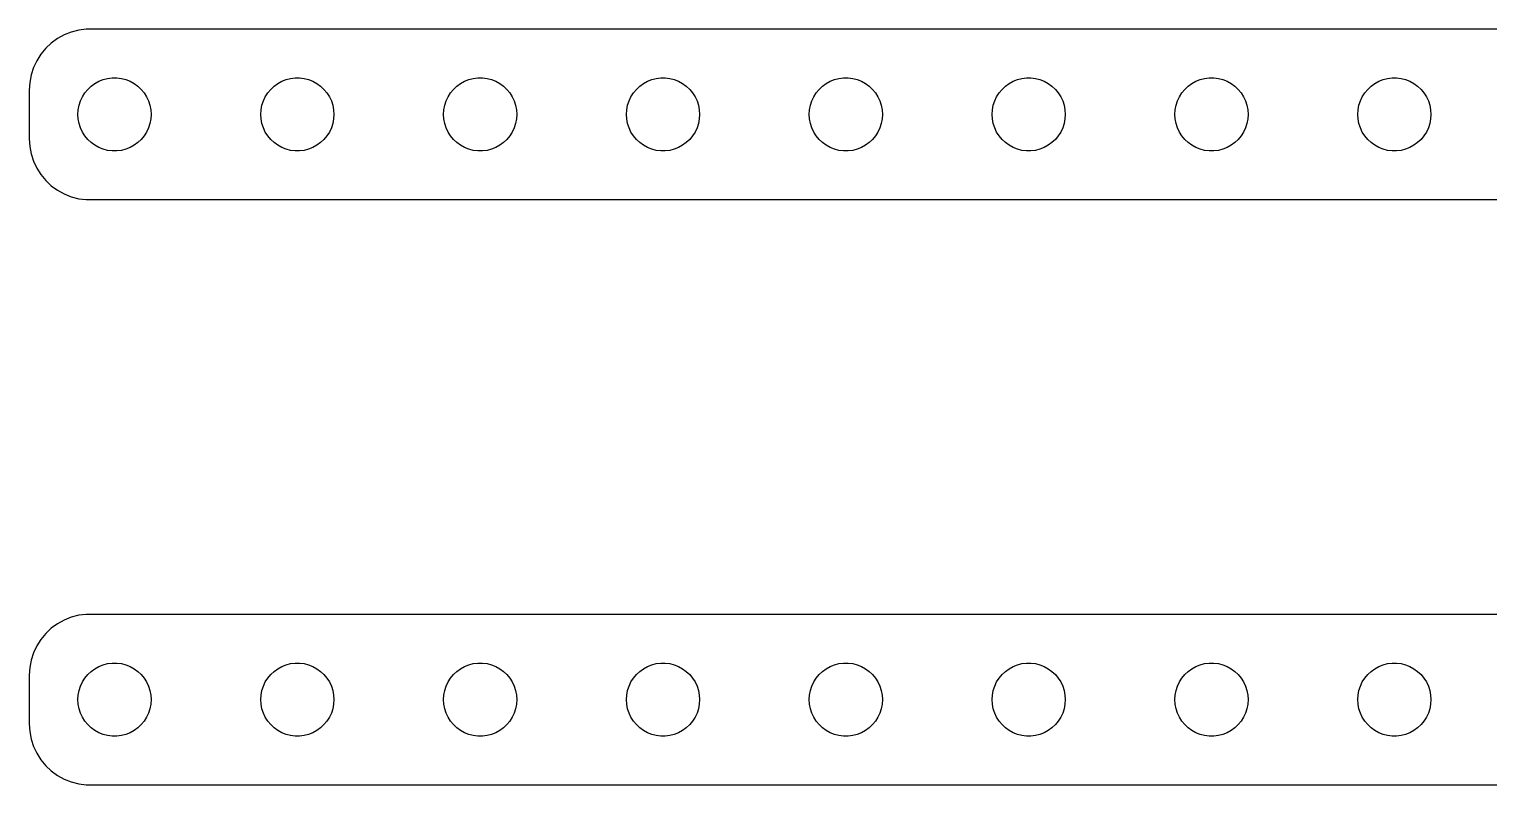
# Model space of a CAD drawing. Header units: metres. Extents: x -124 to 124, y 45 to 75.
# Drawn here: x -123.5 to -63.6, y 44.5 to 75.5 of the extents above; entities that cross this region are included whole.
import ezdxf

# ---------------------------------------------------------------- set-up
doc = ezdxf.new("R2010")
doc.units = ezdxf.units.M

msp = doc.modelspace()

# ---------------------------------------------------------------- linework, layer by layer
for p, q in [((-121.468, 75.4557), (-121.773, 75.3776)), ((-121.157, 75.4951), (-121.468, 75.4557)), ((121.157, 75.4951), (-121.157, 75.4951)), ((-122.594, 74.9263), (-122.822, 74.7114)), ((-122.34, 75.1108), (-122.594, 74.9263)), ((-122.064, 75.2621), (-122.34, 75.1108)), ((-121.773, 75.3776), (-122.064, 75.2621)), ((-123.023, 74.4695), (-123.191, 74.2044)), ((-122.822, 74.7114), (-123.023, 74.4695)), ((-123.324, 73.9203), (-123.421, 73.6217)), ((-123.191, 74.2044), (-123.324, 73.9203)), ((-123.48, 73.3133), (-123.5, 73)), ((-123.421, 73.6217), (-123.48, 73.3133)), ((-121.093, 73.0268), (-120.956, 73.1558)), ((-120.956, 73.1558), (-120.804, 73.2665)), ((-120.804, 73.2665), (-120.639, 73.3572)), ((-120.639, 73.3572), (-120.464, 73.4266)), ((-120.464, 73.4266), (-120.281, 73.4734)), ((-120.281, 73.4734), (-120.094, 73.497)), ((-120.094, 73.497), (-119.906, 73.497)), ((-119.906, 73.497), (-119.719, 73.4734)), ((-119.719, 73.4734), (-119.536, 73.4266)), ((-119.536, 73.4266), (-119.361, 73.3572)), ((-119.361, 73.3572), (-119.196, 73.2665)), ((-119.196, 73.2665), (-119.044, 73.1558)), ((-119.044, 73.1558), (-118.907, 73.0268)), ((-113.593, 73.0268), (-113.456, 73.1558)), ((-113.456, 73.1558), (-113.304, 73.2665)), ((-113.304, 73.2665), (-113.139, 73.3572)), ((-113.139, 73.3572), (-112.964, 73.4266)), ((-112.964, 73.4266), (-112.781, 73.4734)), ((-112.781, 73.4734), (-112.594, 73.497)), ((-112.594, 73.497), (-112.406, 73.497)), ((-112.406, 73.497), (-112.219, 73.4734)), ((-112.219, 73.4734), (-112.036, 73.4266)), ((-112.036, 73.4266), (-111.861, 73.3572)), ((-111.861, 73.3572), (-111.696, 73.2665)), ((-111.696, 73.2665), (-111.544, 73.1558)), ((-111.544, 73.1558), (-111.407, 73.0268)), ((-106.093, 73.0268), (-105.956, 73.1558)), ((-105.956, 73.1558), (-105.804, 73.2665)), ((-105.804, 73.2665), (-105.639, 73.3572)), ((-105.639, 73.3572), (-105.464, 73.4266)), ((-105.464, 73.4266), (-105.281, 73.4734)), ((-105.281, 73.4734), (-105.094, 73.497)), ((-105.094, 73.497), (-104.906, 73.497)), ((-104.906, 73.497), (-104.719, 73.4734)), ((-104.719, 73.4734), (-104.536, 73.4266)), ((-104.536, 73.4266), (-104.361, 73.3572)), ((-104.361, 73.3572), (-104.196, 73.2665)), ((-104.196, 73.2665), (-104.044, 73.1558)), ((-104.044, 73.1558), (-103.907, 73.0268)), ((-98.5934, 73.0268), (-98.4561, 73.1558)), ((-98.4561, 73.1558), (-98.3037, 73.2665)), ((-98.3037, 73.2665), (-98.1387, 73.3572)), ((-98.1387, 73.3572), (-97.9635, 73.4266)), ((-97.9635, 73.4266), (-97.7811, 73.4734)), ((-97.7811, 73.4734), (-97.5942, 73.497)), ((-97.5942, 73.497), (-97.4058, 73.497)), ((-97.4058, 73.497), (-97.2189, 73.4734)), ((-97.2189, 73.4734), (-97.0365, 73.4266)), ((-97.0365, 73.4266), (-96.8613, 73.3572)), ((-96.8613, 73.3572), (-96.6963, 73.2665)), ((-96.6963, 73.2665), (-96.5439, 73.1558)), ((-96.5439, 73.1558), (-96.4065, 73.0268)), ((-91.0934, 73.0268), (-90.9561, 73.1558)), ((-90.9561, 73.1558), (-90.8037, 73.2665)), ((-90.8037, 73.2665), (-90.6387, 73.3572)), ((-90.6387, 73.3572), (-90.4635, 73.4266)), ((-90.4635, 73.4266), (-90.2811, 73.4734)), ((-90.2811, 73.4734), (-90.0942, 73.497)), ((-90.0942, 73.497), (-89.9058, 73.497)), ((-89.9058, 73.497), (-89.7189, 73.4734)), ((-89.7189, 73.4734), (-89.5365, 73.4266)), ((-89.5365, 73.4266), (-89.3613, 73.3572)), ((-89.3613, 73.3572), (-89.1963, 73.2665)), ((-89.1963, 73.2665), (-89.0439, 73.1558)), ((-89.0439, 73.1558), (-88.9065, 73.0268)), ((-83.5934, 73.0268), (-83.4561, 73.1558)), ((-83.4561, 73.1558), (-83.3037, 73.2665)), ((-83.3037, 73.2665), (-83.1387, 73.3572)), ((-83.1387, 73.3572), (-82.9635, 73.4266)), ((-82.9635, 73.4266), (-82.7811, 73.4734)), ((-82.7811, 73.4734), (-82.5942, 73.497)), ((-82.5942, 73.497), (-82.4058, 73.497)), ((-82.4058, 73.497), (-82.2189, 73.4734)), ((-82.2189, 73.4734), (-82.0365, 73.4266)), ((-82.0365, 73.4266), (-81.8613, 73.3572)), ((-81.8613, 73.3572), (-81.6963, 73.2665)), ((-81.6963, 73.2665), (-81.5439, 73.1558)), ((-81.5439, 73.1558), (-81.4065, 73.0268)), ((-76.0934, 73.0268), (-75.9561, 73.1558)), ((-75.9561, 73.1558), (-75.8037, 73.2665)), ((-75.8037, 73.2665), (-75.6387, 73.3572)), ((-75.6387, 73.3572), (-75.4635, 73.4266)), ((-75.4635, 73.4266), (-75.2811, 73.4734)), ((-75.2811, 73.4734), (-75.0942, 73.497)), ((-75.0942, 73.497), (-74.9058, 73.497)), ((-74.9058, 73.497), (-74.7189, 73.4734)), ((-74.7189, 73.4734), (-74.5365, 73.4266)), ((-74.5365, 73.4266), (-74.3613, 73.3572)), ((-74.3613, 73.3572), (-74.1963, 73.2665)), ((-74.1963, 73.2665), (-74.0439, 73.1558)), ((-74.0439, 73.1558), (-73.9065, 73.0268)), ((-68.5934, 73.0268), (-68.4561, 73.1558)), ((-68.4561, 73.1558), (-68.3037, 73.2665)), ((-68.3037, 73.2665), (-68.1387, 73.3572)), ((-68.1387, 73.3572), (-67.9635, 73.4266)), ((-67.9635, 73.4266), (-67.7811, 73.4734)), ((-67.7811, 73.4734), (-67.5942, 73.497)), ((-67.5942, 73.497), (-67.4058, 73.497)), ((-67.4058, 73.497), (-67.2189, 73.4734)), ((-67.2189, 73.4734), (-67.0365, 73.4266)), ((-67.0365, 73.4266), (-66.8613, 73.3572)), ((-66.8613, 73.3572), (-66.6963, 73.2665)), ((-66.6963, 73.2665), (-66.5439, 73.1558)), ((-66.5439, 73.1558), (-66.4065, 73.0268)), ((-123.5, 73), (-123.5, 71)), ((-121.453, 72.373), (-121.395, 72.5522)), ((-121.395, 72.5522), (-121.314, 72.7226)), ((-121.314, 72.7226), (-121.214, 72.8817)), ((-121.214, 72.8817), (-121.093, 73.0268)), ((-118.907, 73.0268), (-118.786, 72.8817)), ((-118.786, 72.8817), (-118.686, 72.7226)), ((-118.686, 72.7226), (-118.605, 72.5522)), ((-118.605, 72.5522), (-118.547, 72.373)), ((-113.953, 72.373), (-113.895, 72.5522)), ((-113.895, 72.5522), (-113.814, 72.7226)), ((-113.814, 72.7226), (-113.714, 72.8817)), ((-113.714, 72.8817), (-113.593, 73.0268)), ((-111.407, 73.0268), (-111.286, 72.8817)), ((-111.286, 72.8817), (-111.186, 72.7226)), ((-111.186, 72.7226), (-111.105, 72.5522)), ((-111.105, 72.5522), (-111.047, 72.373)), ((-106.453, 72.373), (-106.395, 72.5522)), ((-106.395, 72.5522), (-106.314, 72.7226)), ((-106.314, 72.7226), (-106.214, 72.8817)), ((-106.214, 72.8817), (-106.093, 73.0268)), ((-103.907, 73.0268), (-103.786, 72.8817)), ((-103.786, 72.8817), (-103.686, 72.7226)), ((-103.686, 72.7226), (-103.605, 72.5522)), ((-103.605, 72.5522), (-103.547, 72.373)), ((-98.9529, 72.373), (-98.8947, 72.5522)), ((-98.8947, 72.5522), (-98.8145, 72.7226)), ((-98.8145, 72.7226), (-98.7135, 72.8817)), ((-98.7135, 72.8817), (-98.5934, 73.0268)), ((-96.4065, 73.0268), (-96.2865, 72.8817)), ((-96.2865, 72.8817), (-96.1855, 72.7226)), ((-96.1855, 72.7226), (-96.1053, 72.5522)), ((-96.1053, 72.5522), (-96.0471, 72.373)), ((-91.4529, 72.373), (-91.3947, 72.5522)), ((-91.3947, 72.5522), (-91.3145, 72.7226)), ((-91.3145, 72.7226), (-91.2135, 72.8817)), ((-91.2135, 72.8817), (-91.0934, 73.0268)), ((-88.9065, 73.0268), (-88.7865, 72.8817)), ((-88.7865, 72.8817), (-88.6855, 72.7226)), ((-88.6855, 72.7226), (-88.6053, 72.5522)), ((-88.6053, 72.5522), (-88.5471, 72.373)), ((-83.9529, 72.373), (-83.8947, 72.5522)), ((-83.8947, 72.5522), (-83.8145, 72.7226)), ((-83.8145, 72.7226), (-83.7135, 72.8817)), ((-83.7135, 72.8817), (-83.5934, 73.0268)), ((-81.4065, 73.0268), (-81.2865, 72.8817)), ((-81.2865, 72.8817), (-81.1855, 72.7226)), ((-81.1855, 72.7226), (-81.1053, 72.5522)), ((-81.1053, 72.5522), (-81.0471, 72.373)), ((-76.4529, 72.373), (-76.3947, 72.5522)), ((-76.3947, 72.5522), (-76.3145, 72.7226)), ((-76.3145, 72.7226), (-76.2135, 72.8817)), ((-76.2135, 72.8817), (-76.0934, 73.0268)), ((-73.9065, 73.0268), (-73.7865, 72.8817)), ((-73.7865, 72.8817), (-73.6855, 72.7226)), ((-73.6855, 72.7226), (-73.6053, 72.5522)), ((-73.6053, 72.5522), (-73.5471, 72.373)), ((-68.9529, 72.373), (-68.8947, 72.5522)), ((-68.8947, 72.5522), (-68.8145, 72.7226)), ((-68.8145, 72.7226), (-68.7135, 72.8817)), ((-68.7135, 72.8817), (-68.5934, 73.0268)), ((-66.4065, 73.0268), (-66.2865, 72.8817)), ((-66.2865, 72.8817), (-66.1855, 72.7226)), ((-66.1855, 72.7226), (-66.1053, 72.5522)), ((-66.1053, 72.5522), (-66.0471, 72.373)), ((-121.5, 72), (-121.488, 72.188)), ((-121.488, 71.812), (-121.5, 72)), ((-121.488, 72.188), (-121.453, 72.373)), ((-118.547, 72.373), (-118.512, 72.188)), ((-118.512, 72.188), (-118.5, 72)), ((-118.5, 72), (-118.512, 71.812)), ((-114, 72), (-113.988, 72.188)), ((-113.988, 71.812), (-114, 72)), ((-113.988, 72.188), (-113.953, 72.373)), ((-111.047, 72.373), (-111.012, 72.188)), ((-111.012, 72.188), (-111, 72)), ((-111, 72), (-111.012, 71.812)), ((-106.5, 72), (-106.488, 72.188)), ((-106.488, 71.812), (-106.5, 72)), ((-106.488, 72.188), (-106.453, 72.373)), ((-103.547, 72.373), (-103.512, 72.188)), ((-103.512, 72.188), (-103.5, 72)), ((-103.5, 72), (-103.512, 71.812)), ((-99, 72), (-98.9882, 72.188)), ((-98.9882, 71.812), (-99, 72)), ((-98.9882, 72.188), (-98.9529, 72.373)), ((-96.0471, 72.373), (-96.0118, 72.188)), ((-96.0118, 72.188), (-96, 72)), ((-96, 72), (-96.0118, 71.812)), ((-91.5, 72), (-91.4882, 72.188)), ((-91.4882, 71.812), (-91.5, 72)), ((-91.4882, 72.188), (-91.4529, 72.373)), ((-88.5471, 72.373), (-88.5118, 72.188)), ((-88.5118, 72.188), (-88.5, 72)), ((-88.5, 72), (-88.5118, 71.812)), ((-84, 72), (-83.9882, 72.188)), ((-83.9882, 71.812), (-84, 72)), ((-83.9882, 72.188), (-83.9529, 72.373)), ((-81.0471, 72.373), (-81.0118, 72.188)), ((-81.0118, 72.188), (-81, 72)), ((-81, 72), (-81.0118, 71.812)), ((-76.5, 72), (-76.4882, 72.188)), ((-76.4882, 71.812), (-76.5, 72)), ((-76.4882, 72.188), (-76.4529, 72.373)), ((-73.5471, 72.373), (-73.5118, 72.188)), ((-73.5118, 72.188), (-73.5, 72)), ((-73.5, 72), (-73.5118, 71.812)), ((-69, 72), (-68.9882, 72.188)), ((-68.9882, 71.812), (-69, 72)), ((-68.9882, 72.188), (-68.9529, 72.373)), ((-66.0471, 72.373), (-66.0118, 72.188)), ((-66.0118, 72.188), (-66, 72)), ((-66, 72), (-66.0118, 71.812)), ((-121.453, 71.627), (-121.488, 71.812)), ((-121.395, 71.4478), (-121.453, 71.627)), ((-121.314, 71.2774), (-121.395, 71.4478)), ((-121.214, 71.1183), (-121.314, 71.2774)), ((-118.686, 71.2774), (-118.786, 71.1183)), ((-118.605, 71.4478), (-118.686, 71.2774)), ((-118.547, 71.627), (-118.605, 71.4478)), ((-118.512, 71.812), (-118.547, 71.627)), ((-113.953, 71.627), (-113.988, 71.812)), ((-113.895, 71.4478), (-113.953, 71.627)), ((-113.814, 71.2774), (-113.895, 71.4478)), ((-113.714, 71.1183), (-113.814, 71.2774)), ((-111.186, 71.2774), (-111.286, 71.1183)), ((-111.105, 71.4478), (-111.186, 71.2774)), ((-111.047, 71.627), (-111.105, 71.4478)), ((-111.012, 71.812), (-111.047, 71.627)), ((-106.453, 71.627), (-106.488, 71.812)), ((-106.395, 71.4478), (-106.453, 71.627)), ((-106.314, 71.2774), (-106.395, 71.4478)), ((-106.214, 71.1183), (-106.314, 71.2774)), ((-103.686, 71.2774), (-103.786, 71.1183)), ((-103.605, 71.4478), (-103.686, 71.2774)), ((-103.547, 71.627), (-103.605, 71.4478)), ((-103.512, 71.812), (-103.547, 71.627)), ((-98.9529, 71.627), (-98.9882, 71.812)), ((-98.8947, 71.4478), (-98.9529, 71.627)), ((-98.8145, 71.2774), (-98.8947, 71.4478)), ((-98.7135, 71.1183), (-98.8145, 71.2774)), ((-96.1855, 71.2774), (-96.2865, 71.1183)), ((-96.1053, 71.4478), (-96.1855, 71.2774)), ((-96.0471, 71.627), (-96.1053, 71.4478)), ((-96.0118, 71.812), (-96.0471, 71.627)), ((-91.4529, 71.627), (-91.4882, 71.812)), ((-91.3947, 71.4478), (-91.4529, 71.627)), ((-91.3145, 71.2774), (-91.3947, 71.4478)), ((-91.2135, 71.1183), (-91.3145, 71.2774)), ((-88.6855, 71.2774), (-88.7865, 71.1183)), ((-88.6053, 71.4478), (-88.6855, 71.2774)), ((-88.5471, 71.627), (-88.6053, 71.4478)), ((-88.5118, 71.812), (-88.5471, 71.627)), ((-83.9529, 71.627), (-83.9882, 71.812)), ((-83.8947, 71.4478), (-83.9529, 71.627)), ((-83.8145, 71.2774), (-83.8947, 71.4478)), ((-83.7135, 71.1183), (-83.8145, 71.2774)), ((-81.1855, 71.2774), (-81.2865, 71.1183)), ((-81.1053, 71.4478), (-81.1855, 71.2774)), ((-81.0471, 71.627), (-81.1053, 71.4478)), ((-81.0118, 71.812), (-81.0471, 71.627)), ((-76.4529, 71.627), (-76.4882, 71.812)), ((-76.3947, 71.4478), (-76.4529, 71.627)), ((-76.3145, 71.2774), (-76.3947, 71.4478)), ((-76.2135, 71.1183), (-76.3145, 71.2774)), ((-73.6855, 71.2774), (-73.7865, 71.1183)), ((-73.6053, 71.4478), (-73.6855, 71.2774)), ((-73.5471, 71.627), (-73.6053, 71.4478)), ((-73.5118, 71.812), (-73.5471, 71.627)), ((-68.9529, 71.627), (-68.9882, 71.812)), ((-68.8947, 71.4478), (-68.9529, 71.627)), ((-68.8145, 71.2774), (-68.8947, 71.4478)), ((-68.7135, 71.1183), (-68.8145, 71.2774)), ((-66.1855, 71.2774), (-66.2865, 71.1183)), ((-66.1053, 71.4478), (-66.1855, 71.2774)), ((-66.0471, 71.627), (-66.1053, 71.4478)), ((-66.0118, 71.812), (-66.0471, 71.627)), ((-123.5, 71), (-123.48, 70.6867)), ((-123.48, 70.6867), (-123.421, 70.3783)), ((-121.093, 70.9732), (-121.214, 71.1183)), ((-120.956, 70.8442), (-121.093, 70.9732)), ((-120.804, 70.7335), (-120.956, 70.8442)), ((-120.639, 70.6428), (-120.804, 70.7335)), ((-119.196, 70.7335), (-119.361, 70.6428)), ((-119.044, 70.8442), (-119.196, 70.7335)), ((-118.907, 70.9732), (-119.044, 70.8442)), ((-118.786, 71.1183), (-118.907, 70.9732)), ((-113.593, 70.9732), (-113.714, 71.1183)), ((-113.456, 70.8442), (-113.593, 70.9732)), ((-113.304, 70.7335), (-113.456, 70.8442)), ((-113.139, 70.6428), (-113.304, 70.7335)), ((-111.696, 70.7335), (-111.861, 70.6428)), ((-111.544, 70.8442), (-111.696, 70.7335)), ((-111.407, 70.9732), (-111.544, 70.8442)), ((-111.286, 71.1183), (-111.407, 70.9732)), ((-106.093, 70.9732), (-106.214, 71.1183)), ((-105.956, 70.8442), (-106.093, 70.9732)), ((-105.804, 70.7335), (-105.956, 70.8442)), ((-105.639, 70.6428), (-105.804, 70.7335)), ((-104.196, 70.7335), (-104.361, 70.6428)), ((-104.044, 70.8442), (-104.196, 70.7335)), ((-103.907, 70.9732), (-104.044, 70.8442)), ((-103.786, 71.1183), (-103.907, 70.9732)), ((-98.5934, 70.9732), (-98.7135, 71.1183)), ((-98.4561, 70.8442), (-98.5934, 70.9732)), ((-98.3037, 70.7335), (-98.4561, 70.8442)), ((-98.1387, 70.6428), (-98.3037, 70.7335)), ((-96.6963, 70.7335), (-96.8613, 70.6428)), ((-96.5439, 70.8442), (-96.6963, 70.7335)), ((-96.4065, 70.9732), (-96.5439, 70.8442)), ((-96.2865, 71.1183), (-96.4065, 70.9732)), ((-91.0934, 70.9732), (-91.2135, 71.1183)), ((-90.9561, 70.8442), (-91.0934, 70.9732)), ((-90.8037, 70.7335), (-90.9561, 70.8442)), ((-90.6387, 70.6428), (-90.8037, 70.7335)), ((-89.1963, 70.7335), (-89.3613, 70.6428)), ((-89.0439, 70.8442), (-89.1963, 70.7335)), ((-88.9065, 70.9732), (-89.0439, 70.8442)), ((-88.7865, 71.1183), (-88.9065, 70.9732)), ((-83.5934, 70.9732), (-83.7135, 71.1183)), ((-83.4561, 70.8442), (-83.5934, 70.9732)), ((-83.3037, 70.7335), (-83.4561, 70.8442)), ((-83.1387, 70.6428), (-83.3037, 70.7335)), ((-81.6963, 70.7335), (-81.8613, 70.6428)), ((-81.5439, 70.8442), (-81.6963, 70.7335)), ((-81.4065, 70.9732), (-81.5439, 70.8442)), ((-81.2865, 71.1183), (-81.4065, 70.9732)), ((-76.0934, 70.9732), (-76.2135, 71.1183)), ((-75.9561, 70.8442), (-76.0934, 70.9732)), ((-75.8037, 70.7335), (-75.9561, 70.8442)), ((-75.6387, 70.6428), (-75.8037, 70.7335)), ((-74.1963, 70.7335), (-74.3613, 70.6428)), ((-74.0439, 70.8442), (-74.1963, 70.7335)), ((-73.9065, 70.9732), (-74.0439, 70.8442)), ((-73.7865, 71.1183), (-73.9065, 70.9732)), ((-68.5934, 70.9732), (-68.7135, 71.1183)), ((-68.4561, 70.8442), (-68.5934, 70.9732)), ((-68.3037, 70.7335), (-68.4561, 70.8442)), ((-68.1387, 70.6428), (-68.3037, 70.7335)), ((-66.6963, 70.7335), (-66.8613, 70.6428)), ((-66.5439, 70.8442), (-66.6963, 70.7335)), ((-66.4065, 70.9732), (-66.5439, 70.8442)), ((-66.2865, 71.1183), (-66.4065, 70.9732)), ((-123.421, 70.3783), (-123.324, 70.0797)), ((-123.324, 70.0797), (-123.191, 69.7956)), ((-120.464, 70.5734), (-120.639, 70.6428)), ((-120.281, 70.5266), (-120.464, 70.5734)), ((-120.094, 70.503), (-120.281, 70.5266)), ((-119.906, 70.503), (-120.094, 70.503)), ((-119.719, 70.5266), (-119.906, 70.503)), ((-119.536, 70.5734), (-119.719, 70.5266)), ((-119.361, 70.6428), (-119.536, 70.5734)), ((-112.964, 70.5734), (-113.139, 70.6428)), ((-112.781, 70.5266), (-112.964, 70.5734)), ((-112.594, 70.503), (-112.781, 70.5266)), ((-112.406, 70.503), (-112.594, 70.503)), ((-112.219, 70.5266), (-112.406, 70.503)), ((-112.036, 70.5734), (-112.219, 70.5266)), ((-111.861, 70.6428), (-112.036, 70.5734)), ((-105.464, 70.5734), (-105.639, 70.6428)), ((-105.281, 70.5266), (-105.464, 70.5734)), ((-105.094, 70.503), (-105.281, 70.5266)), ((-104.906, 70.503), (-105.094, 70.503)), ((-104.719, 70.5266), (-104.906, 70.503)), ((-104.536, 70.5734), (-104.719, 70.5266)), ((-104.361, 70.6428), (-104.536, 70.5734)), ((-97.9635, 70.5734), (-98.1387, 70.6428)), ((-97.7811, 70.5266), (-97.9635, 70.5734)), ((-97.5942, 70.503), (-97.7811, 70.5266)), ((-97.4058, 70.503), (-97.5942, 70.503)), ((-97.2189, 70.5266), (-97.4058, 70.503)), ((-97.0365, 70.5734), (-97.2189, 70.5266)), ((-96.8613, 70.6428), (-97.0365, 70.5734)), ((-90.4635, 70.5734), (-90.6387, 70.6428)), ((-90.2811, 70.5266), (-90.4635, 70.5734)), ((-90.0942, 70.503), (-90.2811, 70.5266)), ((-89.9058, 70.503), (-90.0942, 70.503)), ((-89.7189, 70.5266), (-89.9058, 70.503)), ((-89.5365, 70.5734), (-89.7189, 70.5266)), ((-89.3613, 70.6428), (-89.5365, 70.5734)), ((-82.9635, 70.5734), (-83.1387, 70.6428)), ((-82.7811, 70.5266), (-82.9635, 70.5734)), ((-82.5942, 70.503), (-82.7811, 70.5266)), ((-82.4058, 70.503), (-82.5942, 70.503)), ((-82.2189, 70.5266), (-82.4058, 70.503)), ((-82.0365, 70.5734), (-82.2189, 70.5266)), ((-81.8613, 70.6428), (-82.0365, 70.5734)), ((-75.4635, 70.5734), (-75.6387, 70.6428)), ((-75.2811, 70.5266), (-75.4635, 70.5734)), ((-75.0942, 70.503), (-75.2811, 70.5266)), ((-74.9058, 70.503), (-75.0942, 70.503)), ((-74.7189, 70.5266), (-74.9058, 70.503)), ((-74.5365, 70.5734), (-74.7189, 70.5266)), ((-74.3613, 70.6428), (-74.5365, 70.5734)), ((-67.9635, 70.5734), (-68.1387, 70.6428)), ((-67.7811, 70.5266), (-67.9635, 70.5734)), ((-67.5942, 70.503), (-67.7811, 70.5266)), ((-67.4058, 70.503), (-67.5942, 70.503)), ((-67.2189, 70.5266), (-67.4058, 70.503)), ((-67.0365, 70.5734), (-67.2189, 70.5266)), ((-66.8613, 70.6428), (-67.0365, 70.5734)), ((-123.191, 69.7956), (-123.023, 69.5305)), ((-123.023, 69.5305), (-122.822, 69.2886)), ((-122.822, 69.2886), (-122.594, 69.0737)), ((-122.594, 69.0737), (-122.34, 68.8892)), ((-122.34, 68.8892), (-122.064, 68.7379)), ((-122.064, 68.7379), (-121.773, 68.6224)), ((-121.773, 68.6224), (-121.468, 68.5443)), ((-121.468, 68.5443), (-121.157, 68.5049)), ((-121.157, 68.5049), (121.157, 68.5049)), ((-121.157, 51.4951), (-121.468, 51.4557)), ((121.157, 51.4951), (-121.157, 51.4951)), ((-122.594, 50.9263), (-122.822, 50.7114)), ((-122.34, 51.1108), (-122.594, 50.9263)), ((-122.064, 51.2621), (-122.34, 51.1108)), ((-121.773, 51.3776), (-122.064, 51.2621)), ((-121.468, 51.4557), (-121.773, 51.3776)), ((-123.023, 50.4695), (-123.191, 50.2044)), ((-122.822, 50.7114), (-123.023, 50.4695)), ((-123.324, 49.9203), (-123.421, 49.6217)), ((-123.191, 50.2044), (-123.324, 49.9203)), ((-123.48, 49.3133), (-123.5, 49)), ((-123.421, 49.6217), (-123.48, 49.3133)), ((-121.093, 49.0268), (-120.956, 49.1558)), ((-120.956, 49.1558), (-120.804, 49.2665)), ((-120.804, 49.2665), (-120.639, 49.3572)), ((-120.639, 49.3572), (-120.464, 49.4266)), ((-120.464, 49.4266), (-120.281, 49.4734)), ((-120.281, 49.4734), (-120.094, 49.497)), ((-120.094, 49.497), (-119.906, 49.497)), ((-119.906, 49.497), (-119.719, 49.4734)), ((-119.719, 49.4734), (-119.536, 49.4266)), ((-119.536, 49.4266), (-119.361, 49.3572)), ((-119.361, 49.3572), (-119.196, 49.2665)), ((-119.196, 49.2665), (-119.044, 49.1558)), ((-119.044, 49.1558), (-118.907, 49.0268)), ((-113.593, 49.0268), (-113.456, 49.1558)), ((-113.456, 49.1558), (-113.304, 49.2665)), ((-113.304, 49.2665), (-113.139, 49.3572)), ((-113.139, 49.3572), (-112.964, 49.4266)), ((-112.964, 49.4266), (-112.781, 49.4734)), ((-112.781, 49.4734), (-112.594, 49.497)), ((-112.594, 49.497), (-112.406, 49.497)), ((-112.406, 49.497), (-112.219, 49.4734)), ((-112.219, 49.4734), (-112.036, 49.4266)), ((-112.036, 49.4266), (-111.861, 49.3572)), ((-111.861, 49.3572), (-111.696, 49.2665)), ((-111.696, 49.2665), (-111.544, 49.1558)), ((-111.544, 49.1558), (-111.407, 49.0268)), ((-106.093, 49.0268), (-105.956, 49.1558)), ((-105.956, 49.1558), (-105.804, 49.2665)), ((-105.804, 49.2665), (-105.639, 49.3572)), ((-105.639, 49.3572), (-105.464, 49.4266)), ((-105.464, 49.4266), (-105.281, 49.4734)), ((-105.281, 49.4734), (-105.094, 49.497)), ((-105.094, 49.497), (-104.906, 49.497)), ((-104.906, 49.497), (-104.719, 49.4734)), ((-104.719, 49.4734), (-104.536, 49.4266)), ((-104.536, 49.4266), (-104.361, 49.3572)), ((-104.361, 49.3572), (-104.196, 49.2665)), ((-104.196, 49.2665), (-104.044, 49.1558)), ((-104.044, 49.1558), (-103.907, 49.0268)), ((-98.5934, 49.0268), (-98.4561, 49.1558)), ((-98.4561, 49.1558), (-98.3037, 49.2665)), ((-98.3037, 49.2665), (-98.1387, 49.3572)), ((-98.1387, 49.3572), (-97.9635, 49.4266)), ((-97.9635, 49.4266), (-97.7811, 49.4734)), ((-97.7811, 49.4734), (-97.5942, 49.497)), ((-97.5942, 49.497), (-97.4058, 49.497)), ((-97.4058, 49.497), (-97.2189, 49.4734)), ((-97.2189, 49.4734), (-97.0365, 49.4266)), ((-97.0365, 49.4266), (-96.8613, 49.3572)), ((-96.8613, 49.3572), (-96.6963, 49.2665)), ((-96.6963, 49.2665), (-96.5439, 49.1558)), ((-96.5439, 49.1558), (-96.4065, 49.0268)), ((-91.0934, 49.0268), (-90.9561, 49.1558)), ((-90.9561, 49.1558), (-90.8037, 49.2665)), ((-90.8037, 49.2665), (-90.6387, 49.3572)), ((-90.6387, 49.3572), (-90.4635, 49.4266)), ((-90.4635, 49.4266), (-90.2811, 49.4734)), ((-90.2811, 49.4734), (-90.0942, 49.497)), ((-90.0942, 49.497), (-89.9058, 49.497)), ((-89.9058, 49.497), (-89.7189, 49.4734)), ((-89.7189, 49.4734), (-89.5365, 49.4266)), ((-89.5365, 49.4266), (-89.3613, 49.3572)), ((-89.3613, 49.3572), (-89.1963, 49.2665)), ((-89.1963, 49.2665), (-89.0439, 49.1558)), ((-89.0439, 49.1558), (-88.9065, 49.0268)), ((-83.5934, 49.0268), (-83.4561, 49.1558)), ((-83.4561, 49.1558), (-83.3037, 49.2665)), ((-83.3037, 49.2665), (-83.1387, 49.3572)), ((-83.1387, 49.3572), (-82.9635, 49.4266)), ((-82.9635, 49.4266), (-82.7811, 49.4734)), ((-82.7811, 49.4734), (-82.5942, 49.497)), ((-82.5942, 49.497), (-82.4058, 49.497)), ((-82.4058, 49.497), (-82.2189, 49.4734)), ((-82.2189, 49.4734), (-82.0365, 49.4266)), ((-82.0365, 49.4266), (-81.8613, 49.3572)), ((-81.8613, 49.3572), (-81.6963, 49.2665)), ((-81.6963, 49.2665), (-81.5439, 49.1558)), ((-81.5439, 49.1558), (-81.4065, 49.0268)), ((-76.0934, 49.0268), (-75.9561, 49.1558)), ((-75.9561, 49.1558), (-75.8037, 49.2665)), ((-75.8037, 49.2665), (-75.6387, 49.3572)), ((-75.6387, 49.3572), (-75.4635, 49.4266)), ((-75.4635, 49.4266), (-75.2811, 49.4734)), ((-75.2811, 49.4734), (-75.0942, 49.497)), ((-75.0942, 49.497), (-74.9058, 49.497)), ((-74.9058, 49.497), (-74.7189, 49.4734)), ((-74.7189, 49.4734), (-74.5365, 49.4266)), ((-74.5365, 49.4266), (-74.3613, 49.3572)), ((-74.3613, 49.3572), (-74.1963, 49.2665)), ((-74.1963, 49.2665), (-74.0439, 49.1558)), ((-74.0439, 49.1558), (-73.9065, 49.0268)), ((-68.5934, 49.0268), (-68.4561, 49.1558)), ((-68.4561, 49.1558), (-68.3037, 49.2665)), ((-68.3037, 49.2665), (-68.1387, 49.3572)), ((-68.1387, 49.3572), (-67.9635, 49.4266)), ((-67.9635, 49.4266), (-67.7811, 49.4734)), ((-67.7811, 49.4734), (-67.5942, 49.497)), ((-67.5942, 49.497), (-67.4058, 49.497)), ((-67.4058, 49.497), (-67.2189, 49.4734)), ((-67.2189, 49.4734), (-67.0365, 49.4266)), ((-67.0365, 49.4266), (-66.8613, 49.3572)), ((-66.8613, 49.3572), (-66.6963, 49.2665)), ((-66.6963, 49.2665), (-66.5439, 49.1558)), ((-66.5439, 49.1558), (-66.4065, 49.0268)), ((-123.5, 49), (-123.5, 47)), ((-121.453, 48.373), (-121.395, 48.5522)), ((-121.395, 48.5522), (-121.314, 48.7226)), ((-121.314, 48.7226), (-121.214, 48.8817)), ((-121.214, 48.8817), (-121.093, 49.0268)), ((-118.907, 49.0268), (-118.786, 48.8817)), ((-118.786, 48.8817), (-118.686, 48.7226)), ((-118.686, 48.7226), (-118.605, 48.5522)), ((-118.605, 48.5522), (-118.547, 48.373)), ((-113.953, 48.373), (-113.895, 48.5522)), ((-113.895, 48.5522), (-113.814, 48.7226)), ((-113.814, 48.7226), (-113.714, 48.8817)), ((-113.714, 48.8817), (-113.593, 49.0268)), ((-111.407, 49.0268), (-111.286, 48.8817)), ((-111.286, 48.8817), (-111.186, 48.7226)), ((-111.186, 48.7226), (-111.105, 48.5522)), ((-111.105, 48.5522), (-111.047, 48.373)), ((-106.453, 48.373), (-106.395, 48.5522)), ((-106.395, 48.5522), (-106.314, 48.7226)), ((-106.314, 48.7226), (-106.214, 48.8817)), ((-106.214, 48.8817), (-106.093, 49.0268)), ((-103.907, 49.0268), (-103.786, 48.8817)), ((-103.786, 48.8817), (-103.686, 48.7226)), ((-103.686, 48.7226), (-103.605, 48.5522)), ((-103.605, 48.5522), (-103.547, 48.373)), ((-98.9529, 48.373), (-98.8947, 48.5522)), ((-98.8947, 48.5522), (-98.8145, 48.7226)), ((-98.8145, 48.7226), (-98.7135, 48.8817)), ((-98.7135, 48.8817), (-98.5934, 49.0268)), ((-96.4065, 49.0268), (-96.2865, 48.8817)), ((-96.2865, 48.8817), (-96.1855, 48.7226)), ((-96.1855, 48.7226), (-96.1053, 48.5522)), ((-96.1053, 48.5522), (-96.0471, 48.373)), ((-91.4529, 48.373), (-91.3947, 48.5522)), ((-91.3947, 48.5522), (-91.3145, 48.7226)), ((-91.3145, 48.7226), (-91.2135, 48.8817)), ((-91.2135, 48.8817), (-91.0934, 49.0268)), ((-88.9065, 49.0268), (-88.7865, 48.8817)), ((-88.7865, 48.8817), (-88.6855, 48.7226)), ((-88.6855, 48.7226), (-88.6053, 48.5522)), ((-88.6053, 48.5522), (-88.5471, 48.373)), ((-83.9529, 48.373), (-83.8947, 48.5522)), ((-83.8947, 48.5522), (-83.8145, 48.7226)), ((-83.8145, 48.7226), (-83.7135, 48.8817)), ((-83.7135, 48.8817), (-83.5934, 49.0268)), ((-81.4065, 49.0268), (-81.2865, 48.8817)), ((-81.2865, 48.8817), (-81.1855, 48.7226)), ((-81.1855, 48.7226), (-81.1053, 48.5522)), ((-81.1053, 48.5522), (-81.0471, 48.373)), ((-76.4529, 48.373), (-76.3947, 48.5522)), ((-76.3947, 48.5522), (-76.3145, 48.7226)), ((-76.3145, 48.7226), (-76.2135, 48.8817)), ((-76.2135, 48.8817), (-76.0934, 49.0268)), ((-73.9065, 49.0268), (-73.7865, 48.8817)), ((-73.7865, 48.8817), (-73.6855, 48.7226)), ((-73.6855, 48.7226), (-73.6053, 48.5522)), ((-73.6053, 48.5522), (-73.5471, 48.373)), ((-68.9529, 48.373), (-68.8947, 48.5522)), ((-68.8947, 48.5522), (-68.8145, 48.7226)), ((-68.8145, 48.7226), (-68.7135, 48.8817)), ((-68.7135, 48.8817), (-68.5934, 49.0268)), ((-66.4065, 49.0268), (-66.2865, 48.8817)), ((-66.2865, 48.8817), (-66.1855, 48.7226)), ((-66.1855, 48.7226), (-66.1053, 48.5522)), ((-66.1053, 48.5522), (-66.0471, 48.373)), ((-121.5, 48), (-121.488, 48.188)), ((-121.488, 47.812), (-121.5, 48)), ((-121.488, 48.188), (-121.453, 48.373)), ((-118.547, 48.373), (-118.512, 48.188)), ((-118.512, 48.188), (-118.5, 48)), ((-118.5, 48), (-118.512, 47.812)), ((-114, 48), (-113.988, 48.188)), ((-113.988, 47.812), (-114, 48)), ((-113.988, 48.188), (-113.953, 48.373)), ((-111.047, 48.373), (-111.012, 48.188)), ((-111.012, 48.188), (-111, 48)), ((-111, 48), (-111.012, 47.812)), ((-106.5, 48), (-106.488, 48.188)), ((-106.488, 47.812), (-106.5, 48)), ((-106.488, 48.188), (-106.453, 48.373)), ((-103.547, 48.373), (-103.512, 48.188)), ((-103.512, 48.188), (-103.5, 48)), ((-103.5, 48), (-103.512, 47.812)), ((-99, 48), (-98.9882, 48.188)), ((-98.9882, 47.812), (-99, 48)), ((-98.9882, 48.188), (-98.9529, 48.373)), ((-96.0471, 48.373), (-96.0118, 48.188)), ((-96.0118, 48.188), (-96, 48)), ((-96, 48), (-96.0118, 47.812)), ((-91.5, 48), (-91.4882, 48.188)), ((-91.4882, 47.812), (-91.5, 48)), ((-91.4882, 48.188), (-91.4529, 48.373)), ((-88.5471, 48.373), (-88.5118, 48.188)), ((-88.5118, 48.188), (-88.5, 48)), ((-88.5, 48), (-88.5118, 47.812)), ((-84, 48), (-83.9882, 48.188)), ((-83.9882, 47.812), (-84, 48)), ((-83.9882, 48.188), (-83.9529, 48.373)), ((-81.0471, 48.373), (-81.0118, 48.188)), ((-81.0118, 48.188), (-81, 48)), ((-81, 48), (-81.0118, 47.812)), ((-76.5, 48), (-76.4882, 48.188)), ((-76.4882, 47.812), (-76.5, 48)), ((-76.4882, 48.188), (-76.4529, 48.373)), ((-73.5471, 48.373), (-73.5118, 48.188)), ((-73.5118, 48.188), (-73.5, 48)), ((-73.5, 48), (-73.5118, 47.812)), ((-69, 48), (-68.9882, 48.188)), ((-68.9882, 47.812), (-69, 48)), ((-68.9882, 48.188), (-68.9529, 48.373)), ((-66.0471, 48.373), (-66.0118, 48.188)), ((-66.0118, 48.188), (-66, 48)), ((-66, 48), (-66.0118, 47.812)), ((-121.453, 47.627), (-121.488, 47.812)), ((-121.395, 47.4478), (-121.453, 47.627)), ((-121.314, 47.2774), (-121.395, 47.4478)), ((-118.605, 47.4478), (-118.686, 47.2774)), ((-118.547, 47.627), (-118.605, 47.4478)), ((-118.512, 47.812), (-118.547, 47.627)), ((-113.953, 47.627), (-113.988, 47.812)), ((-113.895, 47.4478), (-113.953, 47.627)), ((-113.814, 47.2774), (-113.895, 47.4478)), ((-111.105, 47.4478), (-111.186, 47.2774)), ((-111.047, 47.627), (-111.105, 47.4478)), ((-111.012, 47.812), (-111.047, 47.627)), ((-106.453, 47.627), (-106.488, 47.812)), ((-106.395, 47.4478), (-106.453, 47.627)), ((-106.314, 47.2774), (-106.395, 47.4478)), ((-103.605, 47.4478), (-103.686, 47.2774)), ((-103.547, 47.627), (-103.605, 47.4478)), ((-103.512, 47.812), (-103.547, 47.627)), ((-98.9529, 47.627), (-98.9882, 47.812)), ((-98.8947, 47.4478), (-98.9529, 47.627)), ((-98.8145, 47.2774), (-98.8947, 47.4478)), ((-96.1053, 47.4478), (-96.1855, 47.2774)), ((-96.0471, 47.627), (-96.1053, 47.4478)), ((-96.0118, 47.812), (-96.0471, 47.627)), ((-91.4529, 47.627), (-91.4882, 47.812)), ((-91.3947, 47.4478), (-91.4529, 47.627)), ((-91.3145, 47.2774), (-91.3947, 47.4478)), ((-88.6053, 47.4478), (-88.6855, 47.2774)), ((-88.5471, 47.627), (-88.6053, 47.4478)), ((-88.5118, 47.812), (-88.5471, 47.627)), ((-83.9529, 47.627), (-83.9882, 47.812)), ((-83.8947, 47.4478), (-83.9529, 47.627)), ((-83.8145, 47.2774), (-83.8947, 47.4478)), ((-81.1053, 47.4478), (-81.1855, 47.2774)), ((-81.0471, 47.627), (-81.1053, 47.4478)), ((-81.0118, 47.812), (-81.0471, 47.627)), ((-76.4529, 47.627), (-76.4882, 47.812)), ((-76.3947, 47.4478), (-76.4529, 47.627)), ((-76.3145, 47.2774), (-76.3947, 47.4478)), ((-73.6053, 47.4478), (-73.6855, 47.2774)), ((-73.5471, 47.627), (-73.6053, 47.4478)), ((-73.5118, 47.812), (-73.5471, 47.627)), ((-68.9529, 47.627), (-68.9882, 47.812)), ((-68.8947, 47.4478), (-68.9529, 47.627)), ((-68.8145, 47.2774), (-68.8947, 47.4478)), ((-66.1053, 47.4478), (-66.1855, 47.2774)), ((-66.0471, 47.627), (-66.1053, 47.4478)), ((-66.0118, 47.812), (-66.0471, 47.627)), ((-123.5, 47), (-123.48, 46.6867)), ((-121.214, 47.1183), (-121.314, 47.2774)), ((-121.093, 46.9732), (-121.214, 47.1183)), ((-120.956, 46.8442), (-121.093, 46.9732)), ((-120.804, 46.7335), (-120.956, 46.8442)), ((-120.639, 46.6428), (-120.804, 46.7335)), ((-119.196, 46.7335), (-119.361, 46.6428)), ((-119.044, 46.8442), (-119.196, 46.7335)), ((-118.907, 46.9732), (-119.044, 46.8442)), ((-118.786, 47.1183), (-118.907, 46.9732)), ((-118.686, 47.2774), (-118.786, 47.1183)), ((-113.714, 47.1183), (-113.814, 47.2774)), ((-113.593, 46.9732), (-113.714, 47.1183)), ((-113.456, 46.8442), (-113.593, 46.9732)), ((-113.304, 46.7335), (-113.456, 46.8442)), ((-113.139, 46.6428), (-113.304, 46.7335)), ((-111.696, 46.7335), (-111.861, 46.6428)), ((-111.544, 46.8442), (-111.696, 46.7335)), ((-111.407, 46.9732), (-111.544, 46.8442)), ((-111.286, 47.1183), (-111.407, 46.9732)), ((-111.186, 47.2774), (-111.286, 47.1183)), ((-106.214, 47.1183), (-106.314, 47.2774)), ((-106.093, 46.9732), (-106.214, 47.1183)), ((-105.956, 46.8442), (-106.093, 46.9732)), ((-105.804, 46.7335), (-105.956, 46.8442)), ((-105.639, 46.6428), (-105.804, 46.7335)), ((-104.196, 46.7335), (-104.361, 46.6428)), ((-104.044, 46.8442), (-104.196, 46.7335)), ((-103.907, 46.9732), (-104.044, 46.8442)), ((-103.786, 47.1183), (-103.907, 46.9732)), ((-103.686, 47.2774), (-103.786, 47.1183)), ((-98.7135, 47.1183), (-98.8145, 47.2774)), ((-98.5934, 46.9732), (-98.7135, 47.1183)), ((-98.4561, 46.8442), (-98.5934, 46.9732)), ((-98.3037, 46.7335), (-98.4561, 46.8442)), ((-98.1387, 46.6428), (-98.3037, 46.7335)), ((-96.6963, 46.7335), (-96.8613, 46.6428)), ((-96.5439, 46.8442), (-96.6963, 46.7335)), ((-96.4065, 46.9732), (-96.5439, 46.8442)), ((-96.2865, 47.1183), (-96.4065, 46.9732)), ((-96.1855, 47.2774), (-96.2865, 47.1183)), ((-91.2135, 47.1183), (-91.3145, 47.2774)), ((-91.0934, 46.9732), (-91.2135, 47.1183)), ((-90.9561, 46.8442), (-91.0934, 46.9732)), ((-90.8037, 46.7335), (-90.9561, 46.8442)), ((-90.6387, 46.6428), (-90.8037, 46.7335)), ((-89.1963, 46.7335), (-89.3613, 46.6428)), ((-89.0439, 46.8442), (-89.1963, 46.7335)), ((-88.9065, 46.9732), (-89.0439, 46.8442)), ((-88.7865, 47.1183), (-88.9065, 46.9732)), ((-88.6855, 47.2774), (-88.7865, 47.1183)), ((-83.7135, 47.1183), (-83.8145, 47.2774)), ((-83.5934, 46.9732), (-83.7135, 47.1183)), ((-83.4561, 46.8442), (-83.5934, 46.9732)), ((-83.3037, 46.7335), (-83.4561, 46.8442)), ((-83.1387, 46.6428), (-83.3037, 46.7335)), ((-81.6963, 46.7335), (-81.8613, 46.6428)), ((-81.5439, 46.8442), (-81.6963, 46.7335)), ((-81.4065, 46.9732), (-81.5439, 46.8442)), ((-81.2865, 47.1183), (-81.4065, 46.9732)), ((-81.1855, 47.2774), (-81.2865, 47.1183)), ((-76.2135, 47.1183), (-76.3145, 47.2774)), ((-76.0934, 46.9732), (-76.2135, 47.1183)), ((-75.9561, 46.8442), (-76.0934, 46.9732)), ((-75.8037, 46.7335), (-75.9561, 46.8442)), ((-75.6387, 46.6428), (-75.8037, 46.7335)), ((-74.1963, 46.7335), (-74.3613, 46.6428)), ((-74.0439, 46.8442), (-74.1963, 46.7335)), ((-73.9065, 46.9732), (-74.0439, 46.8442)), ((-73.7865, 47.1183), (-73.9065, 46.9732)), ((-73.6855, 47.2774), (-73.7865, 47.1183)), ((-68.7135, 47.1183), (-68.8145, 47.2774)), ((-68.5934, 46.9732), (-68.7135, 47.1183)), ((-68.4561, 46.8442), (-68.5934, 46.9732)), ((-68.3037, 46.7335), (-68.4561, 46.8442)), ((-68.1387, 46.6428), (-68.3037, 46.7335)), ((-66.6963, 46.7335), (-66.8613, 46.6428)), ((-66.5439, 46.8442), (-66.6963, 46.7335)), ((-66.4065, 46.9732), (-66.5439, 46.8442)), ((-66.2865, 47.1183), (-66.4065, 46.9732)), ((-66.1855, 47.2774), (-66.2865, 47.1183)), ((-123.48, 46.6867), (-123.421, 46.3783)), ((-123.421, 46.3783), (-123.324, 46.0797)), ((-120.464, 46.5734), (-120.639, 46.6428)), ((-120.281, 46.5266), (-120.464, 46.5734)), ((-120.094, 46.503), (-120.281, 46.5266)), ((-119.906, 46.503), (-120.094, 46.503)), ((-119.719, 46.5266), (-119.906, 46.503)), ((-119.536, 46.5734), (-119.719, 46.5266)), ((-119.361, 46.6428), (-119.536, 46.5734)), ((-112.964, 46.5734), (-113.139, 46.6428)), ((-112.781, 46.5266), (-112.964, 46.5734)), ((-112.594, 46.503), (-112.781, 46.5266)), ((-112.406, 46.503), (-112.594, 46.503)), ((-112.219, 46.5266), (-112.406, 46.503)), ((-112.036, 46.5734), (-112.219, 46.5266)), ((-111.861, 46.6428), (-112.036, 46.5734)), ((-105.464, 46.5734), (-105.639, 46.6428)), ((-105.281, 46.5266), (-105.464, 46.5734)), ((-105.094, 46.503), (-105.281, 46.5266)), ((-104.906, 46.503), (-105.094, 46.503)), ((-104.719, 46.5266), (-104.906, 46.503)), ((-104.536, 46.5734), (-104.719, 46.5266)), ((-104.361, 46.6428), (-104.536, 46.5734)), ((-97.9635, 46.5734), (-98.1387, 46.6428)), ((-97.7811, 46.5266), (-97.9635, 46.5734)), ((-97.5942, 46.503), (-97.7811, 46.5266)), ((-97.4058, 46.503), (-97.5942, 46.503)), ((-97.2189, 46.5266), (-97.4058, 46.503)), ((-97.0365, 46.5734), (-97.2189, 46.5266)), ((-96.8613, 46.6428), (-97.0365, 46.5734)), ((-90.4635, 46.5734), (-90.6387, 46.6428)), ((-90.2811, 46.5266), (-90.4635, 46.5734)), ((-90.0942, 46.503), (-90.2811, 46.5266)), ((-89.9058, 46.503), (-90.0942, 46.503)), ((-89.7189, 46.5266), (-89.9058, 46.503)), ((-89.5365, 46.5734), (-89.7189, 46.5266)), ((-89.3613, 46.6428), (-89.5365, 46.5734)), ((-82.9635, 46.5734), (-83.1387, 46.6428)), ((-82.7811, 46.5266), (-82.9635, 46.5734)), ((-82.5942, 46.503), (-82.7811, 46.5266)), ((-82.4058, 46.503), (-82.5942, 46.503)), ((-82.2189, 46.5266), (-82.4058, 46.503)), ((-82.0365, 46.5734), (-82.2189, 46.5266)), ((-81.8613, 46.6428), (-82.0365, 46.5734)), ((-75.4635, 46.5734), (-75.6387, 46.6428)), ((-75.2811, 46.5266), (-75.4635, 46.5734)), ((-75.0942, 46.503), (-75.2811, 46.5266)), ((-74.9058, 46.503), (-75.0942, 46.503)), ((-74.7189, 46.5266), (-74.9058, 46.503)), ((-74.5365, 46.5734), (-74.7189, 46.5266)), ((-74.3613, 46.6428), (-74.5365, 46.5734)), ((-67.9635, 46.5734), (-68.1387, 46.6428)), ((-67.7811, 46.5266), (-67.9635, 46.5734)), ((-67.5942, 46.503), (-67.7811, 46.5266)), ((-67.4058, 46.503), (-67.5942, 46.503)), ((-67.2189, 46.5266), (-67.4058, 46.503)), ((-67.0365, 46.5734), (-67.2189, 46.5266)), ((-66.8613, 46.6428), (-67.0365, 46.5734)), ((-123.324, 46.0797), (-123.191, 45.7956)), ((-123.191, 45.7956), (-123.023, 45.5305)), ((-123.023, 45.5305), (-122.822, 45.2886)), ((-122.822, 45.2886), (-122.594, 45.0737)), ((-122.594, 45.0737), (-122.34, 44.8892)), ((-122.34, 44.8892), (-122.064, 44.7379)), ((-122.064, 44.7379), (-121.773, 44.6224)), ((-121.773, 44.6224), (-121.468, 44.5443)), ((-121.468, 44.5443), (-121.157, 44.5049)), ((-121.157, 44.5049), (121.157, 44.5049))]:
    msp.add_line(p, q)

doc.saveas('drawing.dxf')
